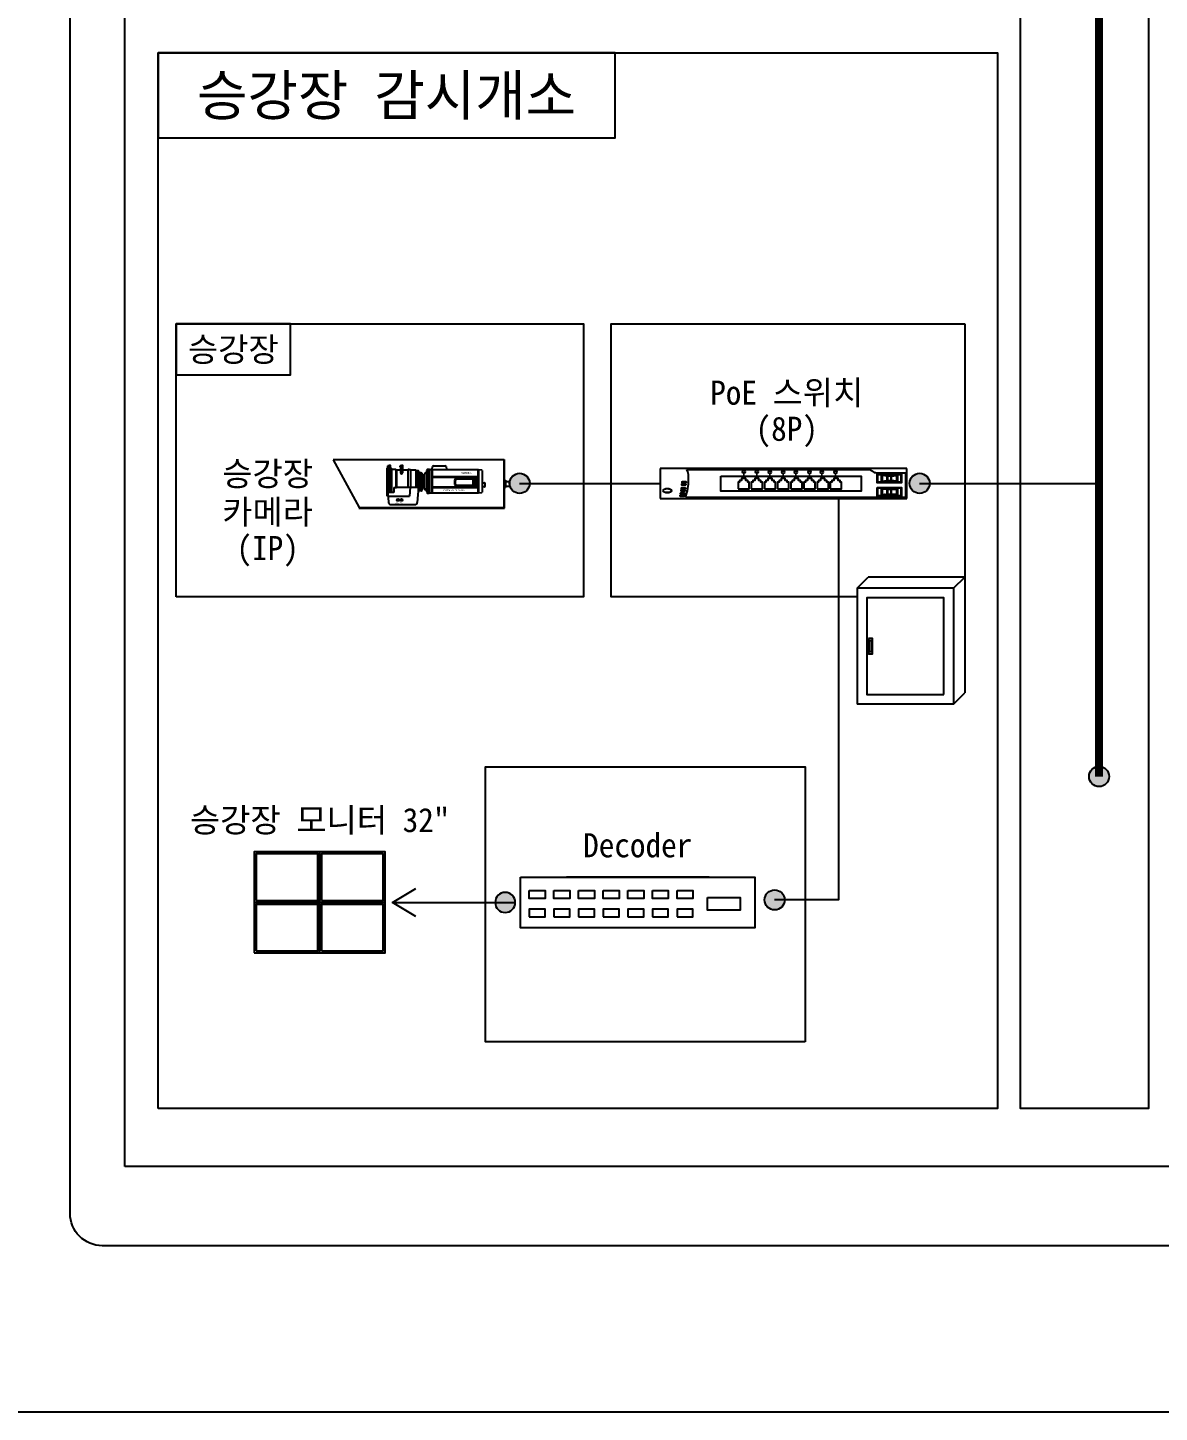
# Model space of a CAD drawing. Header units: millimetres. Extents: x 4 to 3929, y -454 to 587.
# Drawn here: x 787.9 to 1069.4, y -454.4 to -109.9 of the extents above; entities that cross this region are included whole.
import ezdxf
from ezdxf.enums import TextEntityAlignment as Align

# ---------------------------------------------------------------- set-up
doc = ezdxf.new("R2010")
doc.units = ezdxf.units.MM
doc.header["$LTSCALE"] = 10
doc.layers.get('Defpoints').update_dxf_attribs({"color": 200})
for name, color, linetype in [('CZ-CABL', 4, 'Continuous'), ('CZ-LIN1', 7, 'Continuous'), ('CZ-SYMB', 2, 'Continuous'), ('CZ-TABL-LIN1', 4, 'Continuous'), ('CZ-TEX1', 6, 'Continuous'), ('CZ-TEX2', 3, 'Continuous')]:
    doc.layers.add(name, color=color, linetype=linetype)
doc.styles.add('굴림체', font='GulimChe.ttf')

# ---------------------------------------------------------------- blocks, each defined once
blk = doc.blocks.new('WO')
at = {"layer": 'CZ-LIN1'}
h = blk.add_hatch(color=256, dxfattribs=at)
h.dxf.hatch_style = 1
edge = h.paths.add_edge_path()
edge.add_arc((0, 0), 2.5, 0, 360)
blk.add_circle((0, 0), 2.5, dxfattribs=at)

msp = doc.modelspace()

# ---------------------------------------------------------------- linework, layer by layer
at = {"layer": 'CZ-CABL'}
for points in [[(934.01, -116.19), (820.33, -116.19), (820.33, -137.31), (934.01, -137.31)], [(853.24, -183.64), (824.82, -183.64), (824.82, -196.31), (853.24, -196.31)]]:
    msp.add_lwpolyline(points, close=True, dxfattribs=at)
at = {"layer": 'CZ-LIN1', "const_width": 2, "flags": 128}
msp.add_lwpolyline([(1054.4, 136.07), (1054.4, -296.24)], dxfattribs=at)
at = {"layer": 'CZ-LIN1', "flags": 128}
for points in [[(910.26, -223.29), (945.19, -223.29)], [(1009.77, -223.29), (1054.4, -223.29)], [(989.55, -227.02), (989.55, -326.94), (973.7, -326.94)], [(884.4, -331.05), (878.65, -327.56), (884.4, -324.07)], [(878.65, -327.56), (909.17, -327.56)]]:
    msp.add_lwpolyline(points, dxfattribs=at)
at = {"layer": 'CZ-SYMB'}
for p, q in [((906.4, -217.47), (863.87, -217.47)), ((863.87, -217.47), (870.37, -229.33)), ((877.19, -219.65), (878.46, -219.65)), ((877.19, -219.67), (877.19, -226.21)), ((877.19, -219.77), (878.46, -219.77)), ((877.19, -219.89), (878.46, -219.89)), ((877.19, -220.01), (878.46, -220.01)), ((877.19, -220.13), (878.46, -220.13)), ((877.19, -220.25), (878.46, -220.25)), ((877.19, -220.37), (878.46, -220.37)), ((877.22, -219.67), (877.22, -226.21)), ((877.23, -219.58), (878.42, -219.58)), ((878.34, -219.55), (877.31, -219.55)), ((878.34, -219.58), (877.31, -219.58)), ((877.5, -218.93), (878.15, -218.93)), ((877.5, -219.3), (877.5, -218.93)), ((877.58, -218.85), (877.82, -218.85)), ((877.82, -219.39), (877.58, -219.39)), ((877.58, -219.39), (877.58, -219.55)), ((878.07, -218.85), (877.82, -218.85)), ((877.82, -219.39), (878.07, -219.39)), ((878.07, -219.39), (878.07, -219.55)), ((878.15, -219.3), (878.15, -218.93)), ((878.42, -225.59), (878.42, -219.67)), ((878.46, -225.59), (878.46, -219.67)), ((878.46, -219.79), (879.45, -219.79)), ((878.46, -219.79), (879.45, -219.79)), ((879.45, -219.79), (879.45, -224.31)), ((879.45, -219.79), (879.64, -219.96)), ((879.64, -219.96), (880.63, -219.96)), ((879.64, -219.96), (879.64, -224.28)), ((880.56, -218.93), (881.22, -218.93)), ((880.56, -219.3), (880.56, -218.93)), ((880.63, -219.96), (880.63, -220.66)), ((880.65, -218.85), (880.89, -218.85)), ((880.89, -219.39), (880.65, -219.39)), ((880.65, -219.39), (880.65, -220.24)), ((880.65, -220.24), (881.13, -220.24)), ((881.13, -218.85), (880.89, -218.85)), ((880.89, -219.39), (881.13, -219.39)), ((881.13, -219.39), (881.13, -220.24)), ((881.15, -219.96), (881.15, -220.66)), ((881.15, -219.96), (882.42, -219.96)), ((881.22, -219.3), (881.22, -218.93)), ((882.42, -219.96), (882.42, -224.2)), ((882.77, -219.87), (882.5, -219.87)), ((882.77, -219.87), (883.03, -219.87)), ((883.12, -219.96), (883.12, -224.2)), ((883.12, -219.96), (884.35, -219.96)), ((884.44, -220.04), (884.44, -224.2)), ((884.44, -220.1), (884.9, -220.1)), ((884.9, -220.1), (884.9, -222.94)), ((884.9, -220.1), (884.98, -220.1)), ((885.07, -220.19), (885.07, -222.94)), ((887.12, -220.11), (887.12, -225.43)), ((887.23, -219.92), (887.23, -225.63)), ((887.23, -219.94), (887.68, -219.94)), ((887.23, -220.17), (887.68, -220.17)), ((887.23, -220.4), (887.68, -220.4)), ((887.59, -219.83), (887.32, -219.83)), ((887.68, -225.63), (887.68, -219.92)), ((887.68, -220), (887.8, -220)), ((887.8, -225.55), (887.8, -220)), ((887.97, -219.83), (900.03, -219.83)), ((888.31, -219.83), (888.31, -225.72)), ((888.48, -219.83), (888.62, -219.11)), ((888.48, -219.83), (888.48, -225.72)), ((888.84, -218.92), (891.73, -218.92)), ((891.95, -219.11), (892.08, -219.83)), ((899.86, -219.83), (899.86, -225.72)), ((900.03, -219.83), (900.78, -219.92)), ((900.03, -219.83), (900.03, -225.72)), ((900.93, -220.09), (900.93, -225.45)), ((906.4, -229.33), (906.4, -217.47)), ((906.51, -229.44), (906.51, -217.37)), ((945.19, -219.56), (945.19, -227.02)), ((1006.57, -219.56), (945.19, -219.56)), ((1006.57, -227.02), (1006.57, -219.56)), ((877.19, -220.54), (878.46, -220.54)), ((877.19, -220.71), (878.46, -220.71)), ((877.19, -220.88), (878.46, -220.88)), ((877.19, -221.05), (878.46, -221.05)), ((877.19, -221.22), (878.46, -221.22)), ((877.19, -221.44), (878.46, -221.44)), ((877.19, -221.66), (878.46, -221.66)), ((877.19, -221.92), (878.46, -221.92)), ((877.19, -222.17), (878.46, -222.17)), ((877.19, -222.43), (878.46, -222.43)), ((877.19, -222.68), (878.46, -222.68)), ((877.19, -222.94), (878.46, -222.94)), ((877.19, -222.94), (878.46, -222.94)), ((877.19, -223.2), (878.46, -223.2)), ((877.19, -223.45), (878.46, -223.45)), ((877.19, -223.71), (878.46, -223.71)), ((884.9, -224.2), (884.9, -222.94)), ((885.31, -220.98), (885.07, -220.98)), ((885.07, -225.69), (885.07, -222.94)), ((885.31, -220.73), (885.31, -222.94)), ((885.31, -225.15), (885.31, -222.94)), ((885.8, -220.7), (885.35, -220.7)), ((885.8, -220.7), (885.8, -222.94)), ((885.8, -220.7), (885.84, -220.7)), ((885.8, -225.18), (885.8, -222.94)), ((885.93, -220.78), (885.93, -222.94)), ((886.02, -221.04), (885.93, -221.04)), ((885.93, -225.1), (885.93, -222.94)), ((886.11, -221.12), (886.11, -222.94)), ((886.11, -221.7), (886.4, -221.7)), ((886.11, -224.76), (886.11, -222.94)), ((886.4, -221.7), (886.4, -222.94)), ((886.4, -221.7), (886.47, -221.7)), ((886.4, -224.18), (886.4, -222.94)), ((886.55, -221.13), (886.55, -224.42)), ((886.55, -221.78), (886.55, -222.94)), ((886.55, -224.1), (886.55, -222.94)), ((887.68, -220.62), (887.23, -220.62)), ((887.23, -220.62), (887.68, -220.62)), ((887.68, -220.85), (887.23, -220.85)), ((887.68, -221.07), (887.23, -221.07)), ((887.68, -221.3), (887.23, -221.3)), ((887.68, -221.53), (887.23, -221.53)), ((887.68, -221.75), (887.23, -221.75)), ((887.68, -221.98), (887.23, -221.98)), ((887.68, -222.21), (887.23, -222.21)), ((887.68, -222.43), (887.23, -222.43)), ((887.68, -222.66), (887.23, -222.66)), ((887.68, -222.89), (887.23, -222.89)), ((887.68, -223.11), (887.23, -223.11)), ((887.68, -223.34), (887.23, -223.34)), ((887.68, -223.57), (887.23, -223.57)), ((887.68, -223.79), (887.23, -223.79)), ((888.48, -221.58), (899.86, -221.58)), ((888.48, -221.75), (899.86, -221.75)), ((894.67, -221.97), (899.35, -221.97)), ((894.75, -222.14), (899.29, -222.14)), ((899.29, -223.82), (894.75, -223.82)), ((898.61, -222.37), (899.06, -222.37)), ((898.61, -222.37), (898.61, -223.6)), ((899.06, -223.6), (898.61, -223.6)), ((899.06, -222.37), (899.06, -223.6)), ((899.4, -222.26), (899.4, -223.71)), ((899.57, -222.2), (899.57, -223.77)), ((900.93, -223.17), (901.5, -223.17)), ((901.61, -223.28), (901.61, -224.06)), ((906.44, -222.52), (906.74, -222.52)), ((906.51, -222.52), (906.51, -224.29)), ((906.58, -222.52), (906.58, -224.29)), ((906.66, -222.52), (906.66, -224.29)), ((906.74, -222.52), (906.74, -224.29)), ((906.74, -222.82), (907.77, -222.82)), ((907.77, -222.82), (907.77, -223.99)), ((877.19, -223.96), (878.46, -223.96)), ((877.19, -224.22), (878.46, -224.22)), ((877.19, -224.44), (878.46, -224.44)), ((877.19, -224.66), (878.46, -224.66)), ((877.19, -224.83), (878.46, -224.83)), ((877.19, -225), (878.46, -225)), ((877.19, -225.17), (878.46, -225.17)), ((877.19, -225.34), (878.46, -225.34)), ((877.19, -225.51), (878.46, -225.51)), ((877.19, -225.63), (877.5, -225.63)), ((877.19, -225.75), (877.49, -225.75)), ((877.19, -225.87), (877.5, -225.87)), ((877.19, -225.99), (877.51, -225.99)), ((877.19, -226.11), (877.51, -226.11)), ((877.19, -226.23), (877.52, -226.23)), ((877.23, -226.3), (877.53, -226.3)), ((877.31, -226.3), (877.53, -226.3)), ((877.31, -226.33), (877.53, -226.33)), ((877.48, -225.68), (877.65, -228.09)), ((877.54, -226.52), (882.85, -226.52)), ((877.66, -225.59), (877.57, -225.59)), ((878.93, -225.59), (877.66, -225.59)), ((878.93, -224.31), (879.64, -224.31)), ((878.93, -224.31), (878.93, -225.59)), ((879.64, -224.28), (879.64, -224.31)), ((879.73, -224.2), (885.07, -224.2)), ((880.01, -227.11), (880.01, -227.74)), ((880.89, -227.11), (880.89, -227.74)), ((883.02, -224.2), (882.85, -226.52)), ((885.07, -224.2), (884.8, -228.09)), ((884.96, -225.78), (884.98, -225.78)), ((885.31, -224.9), (885.07, -224.9)), ((885.31, -224.9), (885.07, -224.9)), ((885.8, -225.18), (885.35, -225.18)), ((885.89, -225.18), (885.8, -225.18)), ((886.08, -224.84), (885.93, -224.84)), ((886.02, -224.84), (885.93, -224.84)), ((886.11, -224.18), (886.4, -224.18)), ((886.4, -224.18), (886.47, -224.18)), ((887.68, -224.02), (887.23, -224.02)), ((887.68, -224.25), (887.23, -224.25)), ((887.68, -224.47), (887.23, -224.47)), ((887.68, -224.7), (887.23, -224.7)), ((887.23, -224.93), (887.68, -224.93)), ((887.68, -224.93), (887.23, -224.93)), ((887.23, -225.15), (887.68, -225.15)), ((887.23, -225.38), (887.68, -225.38)), ((887.23, -225.6), (887.68, -225.6)), ((887.32, -225.72), (887.59, -225.72)), ((887.68, -225.55), (887.8, -225.55)), ((900.03, -225.72), (887.97, -225.72)), ((899.86, -224.22), (888.48, -224.22)), ((899.86, -224.39), (888.48, -224.39)), ((899.35, -223.99), (894.67, -223.99)), ((900.78, -225.62), (900.03, -225.72)), ((901.5, -224.17), (900.93, -224.17)), ((906.44, -224.29), (906.74, -224.29)), ((906.74, -223.99), (907.77, -223.99)), ((945.19, -227.02), (1006.57, -227.02)), ((870.3, -229.44), (906.51, -229.44)), ((870.37, -229.33), (906.4, -229.33)), ((878.16, -228.57), (884.29, -228.57)), ((881.33, -227.42), (879.58, -227.42)), ((994.2, -249.4), (997, -246.6)), ((1021, -246.6), (997, -246.6)), ((1018.2, -249.4), (1021, -246.6)), ((1021, -246.6), (1021, -275.4)), ((1018.2, -249.4), (994.2, -249.4)), ((994.2, -249.4), (994.2, -278.2)), ((1018.2, -249.4), (1018.2, -278.2)), ((1018.2, -278.2), (1021, -275.4)), ((1018.2, -278.2), (994.2, -278.2)), ((957.4, -321.26), (921.88, -321.26))]:
    msp.add_line(p, q, dxfattribs=at)
for points in [[(951.53, -226.73, 0.107262), (952.25, -222.38, 0.146956), (951.86, -219.86, -3.030271)], [(951.86, -219.86), (996.13, -219.86), (997.16, -219.86, -0.095661), (997.21, -219.87)], [(1006.32, -220.77), (999.22, -220.77, -0.131388), (998.38, -220.54), (997.21, -219.87)]]:
    msp.add_lwpolyline(points, format="xyb", dxfattribs=at)
for points in [[(950.72, -223.38), (951.44, -223.38, -0.414214), (951.57, -223.51), (951.57, -223.62, -0.414214), (951.44, -223.75), (950.72, -223.75, -0.414214), (950.58, -223.62), (950.58, -223.51, -0.414214)], [(950.81, -222.82), (951.53, -222.82, -0.414214), (951.66, -222.96), (951.66, -223.07, -0.414214), (951.53, -223.2), (950.81, -223.2, -0.414214), (950.68, -223.07), (950.68, -222.96, -0.414214)], [(950.34, -226.18), (951.06, -226.18, -0.414214), (951.2, -226.32), (951.2, -226.43, -0.414214), (951.06, -226.56), (950.34, -226.56, -0.414214), (950.21, -226.43), (950.21, -226.32, -0.414214)], [(950.44, -225.63), (951.16, -225.63, -0.414214), (951.29, -225.77), (951.29, -225.87, -0.414214), (951.16, -226.01), (950.44, -226.01, -0.414214), (950.3, -225.87), (950.3, -225.77, -0.414214)], [(950.55, -224.88), (951.27, -224.88, -0.414214), (951.41, -225.02), (951.41, -225.12, -0.414214), (951.27, -225.26), (950.55, -225.26, -0.414214), (950.42, -225.12), (950.42, -225.02, -0.414214)], [(950.65, -224.33), (951.37, -224.33, -0.414214), (951.5, -224.46), (951.5, -224.57, -0.414214), (951.37, -224.71), (950.65, -224.71, -0.414214), (950.51, -224.57), (950.51, -224.46, -0.414214)]]:
    msp.add_lwpolyline(points, format="xyb", close=True, dxfattribs=at)
for points in [[(951.53, -226.73), (1006.32, -226.73), (1006.32, -220.77)], [(965.89, -221.02), (966.2, -221.02)], [(969.12, -221.02), (969.43, -221.02)], [(972.34, -221.08), (972.65, -221.08)], [(975.67, -221.08), (975.98, -221.08)], [(978.83, -221.08), (979.15, -221.08)], [(982.22, -221.08), (982.53, -221.08)], [(985.31, -221.08), (985.63, -221.08)], [(988.66, -221.08), (988.98, -221.08)]]:
    msp.add_lwpolyline(points, dxfattribs=at)
for points in [[(960.28, -221.54), (995.26, -221.54), (995.26, -225.2), (960.28, -225.2)], [(964.59, -224.68), (967.4, -224.68), (967.4, -223.01), (967.02, -223.01), (967.02, -222.62), (966.52, -222.62), (966.52, -222.12), (965.47, -222.12), (965.47, -222.62), (964.97, -222.62), (964.97, -223.01), (964.59, -223.01)], [(967.87, -224.68), (970.68, -224.68), (970.68, -223.01), (970.3, -223.01), (970.3, -222.62), (969.8, -222.62), (969.8, -222.12), (968.75, -222.12), (968.75, -222.62), (968.24, -222.62), (968.24, -223.01), (967.87, -223.01)], [(971.14, -224.68), (973.95, -224.68), (973.95, -223.01), (973.58, -223.01), (973.58, -222.62), (973.07, -222.62), (973.07, -222.12), (972.02, -222.12), (972.02, -222.62), (971.52, -222.62), (971.52, -223.01), (971.14, -223.01)], [(974.42, -224.68), (977.23, -224.68), (977.23, -223.01), (976.85, -223.01), (976.85, -222.62), (976.35, -222.62), (976.35, -222.12), (975.3, -222.12), (975.3, -222.62), (974.8, -222.62), (974.8, -223.01), (974.42, -223.01)], [(977.7, -224.68), (980.51, -224.68), (980.51, -223.01), (980.13, -223.01), (980.13, -222.62), (979.63, -222.62), (979.63, -222.12), (978.58, -222.12), (978.58, -222.62), (978.08, -222.62), (978.08, -223.01), (977.7, -223.01)], [(980.98, -224.68), (983.79, -224.68), (983.79, -223.01), (983.41, -223.01), (983.41, -222.62), (982.91, -222.62), (982.91, -222.12), (981.86, -222.12), (981.86, -222.62), (981.35, -222.62), (981.35, -223.01), (980.98, -223.01)], [(984.26, -224.68), (987.06, -224.68), (987.06, -223.01), (986.69, -223.01), (986.69, -222.62), (986.18, -222.62), (986.18, -222.12), (985.14, -222.12), (985.14, -222.62), (984.63, -222.62), (984.63, -223.01), (984.26, -223.01)], [(987.53, -224.68), (990.34, -224.68), (990.34, -223.01), (989.96, -223.01), (989.96, -222.62), (989.46, -222.62), (989.46, -222.12), (988.41, -222.12), (988.41, -222.62), (987.91, -222.62), (987.91, -223.01), (987.53, -223.01)], [(999.23, -220.94), (1005.24, -220.94), (1005.24, -223.15), (999.23, -223.15)], [(999.36, -221.07), (1005.11, -221.07), (1005.11, -223.01), (999.36, -223.01)], [(1000.28, -221.07), (1004.26, -221.07), (1004.26, -223.01), (1000.28, -223.01)], [(1000.43, -222.73), (1001.7, -222.61), (1001.7, -221.47), (1000.43, -221.36)], [(1001.06, -222.84), (1001.16, -222.84), (1001.16, -222.74), (1001.06, -222.74)], [(1001.77, -222.61), (1002.69, -222.61), (1002.69, -221.47), (1001.77, -221.47)], [(1002.17, -222.84), (1002.27, -222.84), (1002.27, -222.74), (1002.17, -222.74)], [(1004.04, -222.73), (1002.76, -222.61), (1002.76, -221.47), (1004.04, -221.36)], [(1003.51, -222.84), (1003.61, -222.84), (1003.61, -222.74), (1003.51, -222.74)], [(999.23, -224.3), (1005.24, -224.3), (1005.24, -226.51), (999.23, -226.51)], [(999.36, -224.43), (1005.11, -224.43), (1005.11, -226.37), (999.36, -226.37)], [(1000.28, -224.43), (1004.26, -224.43), (1004.26, -226.37), (1000.28, -226.37)], [(1000.43, -226.09), (1001.7, -225.97), (1001.7, -224.84), (1000.43, -224.72)], [(1001.06, -226.2), (1001.16, -226.2), (1001.16, -226.1), (1001.06, -226.1)], [(1001.77, -225.97), (1002.69, -225.97), (1002.69, -224.84), (1001.77, -224.84)], [(1002.17, -226.2), (1002.27, -226.2), (1002.27, -226.1), (1002.17, -226.1)], [(1004.04, -226.09), (1002.76, -225.97), (1002.76, -224.84), (1004.04, -224.72)], [(1003.51, -226.2), (1003.61, -226.2), (1003.61, -226.1), (1003.51, -226.1)], [(844.21, -327.56), (860.51, -327.56), (860.51, -315.01), (844.21, -315.01)], [(844.7, -327.08), (860.03, -327.08), (860.03, -315.5), (844.7, -315.5)], [(860.51, -327.56), (876.81, -327.56), (876.81, -315.01), (860.51, -315.01)], [(861, -327.08), (876.33, -327.08), (876.33, -315.5), (861, -315.5)], [(910.49, -321.26), (968.79, -321.26), (968.79, -333.86), (910.49, -333.86)], [(912.65, -324.63), (916.62, -324.63), (916.62, -326.55), (912.65, -326.55)], [(918.78, -324.63), (922.74, -324.63), (922.74, -326.55), (918.78, -326.55)], [(924.91, -324.63), (928.87, -324.63), (928.87, -326.55), (924.91, -326.55)], [(931.03, -324.63), (935, -324.63), (935, -326.55), (931.03, -326.55)], [(937.16, -324.63), (941.13, -324.63), (941.13, -326.55), (937.16, -326.55)], [(943.29, -324.63), (947.25, -324.63), (947.25, -326.55), (943.29, -326.55)], [(949.42, -324.63), (953.38, -324.63), (953.38, -326.55), (949.42, -326.55)], [(957.03, -326.3), (965.11, -326.3), (965.11, -329.49), (957.03, -329.49)], [(844.21, -340.11), (860.51, -340.11), (860.51, -327.56), (844.21, -327.56)], [(844.7, -339.63), (860.03, -339.63), (860.03, -328.05), (844.7, -328.05)], [(860.51, -340.11), (876.81, -340.11), (876.81, -327.56), (860.51, -327.56)], [(861, -339.63), (876.33, -339.63), (876.33, -328.05), (861, -328.05)], [(912.65, -331.16), (916.62, -331.16), (916.62, -329.24), (912.65, -329.24)], [(918.78, -331.16), (922.74, -331.16), (922.74, -329.24), (918.78, -329.24)], [(924.91, -331.16), (928.87, -331.16), (928.87, -329.24), (924.91, -329.24)], [(931.03, -331.16), (935, -331.16), (935, -329.24), (931.03, -329.24)], [(937.16, -331.16), (941.13, -331.16), (941.13, -329.24), (937.16, -329.24)], [(943.29, -331.16), (947.25, -331.16), (947.25, -329.24), (943.29, -329.24)], [(949.42, -331.16), (953.38, -331.16), (953.38, -329.24), (949.42, -329.24)]]:
    msp.add_lwpolyline(points, close=True, dxfattribs=at)
at = {"layer": 'CZ-SYMB', "flags": 128}
for points in [[(1015.8, -275.8), (1015.8, -251.8), (996.6, -251.8), (996.6, -275.8)], [(997.08, -261.88), (997.08, -265.72), (998.04, -265.72), (998.04, -261.88)], [(997.32, -265.24), (997.32, -262.36), (997.8, -262.36), (997.8, -265.24)]]:
    msp.add_lwpolyline(points, close=True, dxfattribs=at)
at = {"layer": 'CZ-SYMB'}
for centre, radius in [((966.04, -220.44), 0.342), ((969.26, -220.44), 0.342), ((972.48, -220.49), 0.342), ((975.81, -220.49), 0.342), ((978.98, -220.49), 0.342), ((982.37, -220.49), 0.342), ((985.46, -220.49), 0.342), ((988.81, -220.49), 0.342), ((880.01, -227.42), 0.262), ((880.89, -227.42), 0.262)]:
    msp.add_circle(centre, radius, dxfattribs=at)
for centre, radius, start, end in [((877.31, -219.67), 0.119, 90, 180), ((877.31, -219.67), 0.0852, 90, 180), ((877.58, -218.93), 0.0852, 90, 180), ((877.58, -219.3), 0.0852, 180, 270), ((878.07, -218.93), 0.0852, 0, 90), ((878.07, -219.3), 0.0852, 270, 0), ((878.34, -219.67), 0.119, 0, 90), ((878.34, -219.67), 0.0852, 0, 90), ((880.65, -218.93), 0.0852, 90, 180), ((880.65, -219.3), 0.0852, 180, 270), ((881.13, -218.93), 0.0852, 0, 90), ((881.13, -219.3), 0.0852, 270, 0), ((882.5, -219.96), 0.0852, 90, 180), ((883.03, -219.96), 0.0852, 0, 90), ((884.35, -220.04), 0.0852, 0, 90), ((884.98, -220.19), 0.0852, 0, 90), ((887.23, -220.11), 0.113, 90, 180), ((887.32, -219.92), 0.0906, 90, 180), ((887.59, -219.92), 0.0906, 0, 90), ((887.97, -220), 0.17, 90, 180), ((888.84, -219.15), 0.226, 90, 168.7382), ((891.73, -219.15), 0.226, 10.6197, 90), ((900.76, -220.09), 0.17, 0, 82.875), ((880.89, -220.66), 0.26, 180, 0), ((885.35, -220.73), 0.0341, 90, 180), ((885.84, -220.78), 0.0852, 0, 90), ((886.02, -221.12), 0.0852, 0, 90), ((886.47, -221.78), 0.0852, 0, 90), ((887.12, -221.13), 0.566, 90, 180), ((895.37, -222.98), 1.35, 141.7583, 218.2417), ((895.37, -222.98), 1.18, 147.9641, 212.0359), ((894.67, -222.43), 0.453, 90, 141.7583), ((894.67, -223.54), 0.453, 218.2417, 270), ((894.75, -222.6), 0.453, 90, 147.9641), ((894.75, -223.37), 0.453, 212.0359, 270), ((897.59, -222.98), 1.2, 329.0852, 30.9148), ((900.09, -222.98), 1.2, 149.0852, 210.9148), ((899.29, -222.26), 0.113, 0, 90), ((899.29, -223.71), 0.113, 270, 0), ((899.35, -222.2), 0.226, 0, 90), ((899.35, -223.77), 0.226, 270, 0), ((901.5, -223.28), 0.113, 0, 90), ((877.31, -226.21), 0.119, 180, 270), ((877.31, -226.21), 0.0852, 180, 270), ((877.57, -225.68), 0.0852, 90, 184.0187), ((879.73, -224.28), 0.0852, 90, 180), ((884.98, -225.69), 0.0852, 270, 0), ((885.35, -225.15), 0.0341, 180, 270), ((885.84, -225.1), 0.0852, 270, 0), ((886.02, -224.76), 0.0852, 270, 0), ((886.47, -224.1), 0.0852, 270, 0), ((887.12, -224.42), 0.566, 180, 270), ((887.23, -225.43), 0.113, 180, 270), ((887.32, -225.63), 0.0906, 180, 270), ((887.59, -225.63), 0.0906, 270, 0), ((887.97, -225.55), 0.17, 180, 270), ((900.76, -225.45), 0.17, 277.125, 0), ((901.5, -224.06), 0.113, 270, 0), ((878.16, -228.05), 0.511, 184.0187, 270), ((884.29, -228.05), 0.511, 270, 355.9813)]:
    msp.add_arc(centre, radius, start, end, dxfattribs=at)
for centre, major_axis, ratio in [((947.01, -225.11), (-1.01, 0), 0.571431), ((946.96, -225.11), (-0.965, 0), 0.516669)]:
    msp.add_ellipse(centre, major_axis=major_axis, ratio=ratio, dxfattribs=at)
at = {"layer": 'CZ-TABL-LIN1', "ltscale": 10}
msp.add_lwpolyline([(1530.92, -137.57), (1530.92, -404.96, -0.414214), (1522.92, -412.96), (806.42, -412.96, -0.414214), (798.42, -404.96), (798.42, 476.26), (1522.92, 476.26, -0.414214), (1530.92, 468.26), (1530.92, -48.65)], format="xyb", dxfattribs=at)
at = {"layer": 'CZ-TABL-LIN1', "flags": 128}
for points in [[(812.04, -393.26), (812.04, 457.74), (1384.23, 457.74), (1384.23, -393.26)], [(1066.69, 447.59), (1066.69, -378.79), (1034.87, -378.79), (1034.87, 447.59)], [(820.33, -378.79), (820.33, -116.19), (1029.15, -116.19), (1029.15, -378.79)], [(824.82, -251.55), (824.82, -183.64), (926.12, -183.64), (926.12, -251.55)], [(981.31, -362.24), (901.73, -362.24), (901.73, -293.82), (981.31, -293.82)]]:
    msp.add_lwpolyline(points, close=True, dxfattribs=at)
at = {"layer": 'CZ-TABL-LIN1'}
for points in [[(994.2, -251.55), (933.06, -251.55), (933.06, -183.64), (1021, -183.64)], [(1021, -183.64), (1021, -251.55)]]:
    msp.add_lwpolyline(points, dxfattribs=at)
at = {"layer": 'Defpoints'}
msp.add_lwpolyline([(761.28, 587.1), (2323.29, 587.1), (2323.29, -454.42), (761.28, -454.42)], close=True, dxfattribs=at)

# ---------------------------------------------------------------- block references
at = {"layer": 'CZ-LIN1'}
for p in [(910.26, -223.29), (1009.77, -223.29), (1054.4, -296.24), (973.7, -326.94)]:
    msp.add_blockref('WO', p, dxfattribs=at)
at = {"layer": 'CZ-LIN1', "xscale": -1}
msp.add_blockref('WO', (906.67, -327.56), dxfattribs=at)

# ---------------------------------------------------------------- texts
at = {"layer": 'CZ-SYMB', "style": '굴림체'}
for s, height, p in [('SAMSUNG', 0.453, (895.78, -220.94)), ('DIGITAL COLOR CAMERA', 0.3397, (891.21, -225.22)), ('LEVEL ALC', 0.256, (879.29, -228.23))]:
    msp.add_text(s, height=height, dxfattribs=at).set_placement(p)
at = {"layer": 'CZ-TEX1', "style": '굴림체'}
for s, height, p in [('승강장 감시개소', 10, (877.17, -126.75)), ('승강장', 6, (839.03, -189.98))]:
    msp.add_text(s, height=height, dxfattribs=at).set_placement(p, align=Align.MIDDLE_CENTER)
at = {"layer": 'CZ-TEX2', "style": '굴림체'}
for s, p in [('PoE 스위치', (976.71, -200.65)), ('(8P)', (976.71, -210.17)), ('승강장', (847.57, -220.83)), ('카메라', (847.57, -230.35)), ('(IP)', (847.57, -239.85)), ('승강장 모니터 32"', (860.51, -307)), ('Decoder', (939.64, -313.25))]:
    msp.add_text(s, height=6, dxfattribs=at).set_placement(p, align=Align.MIDDLE)

doc.saveas('drawing.dxf')
